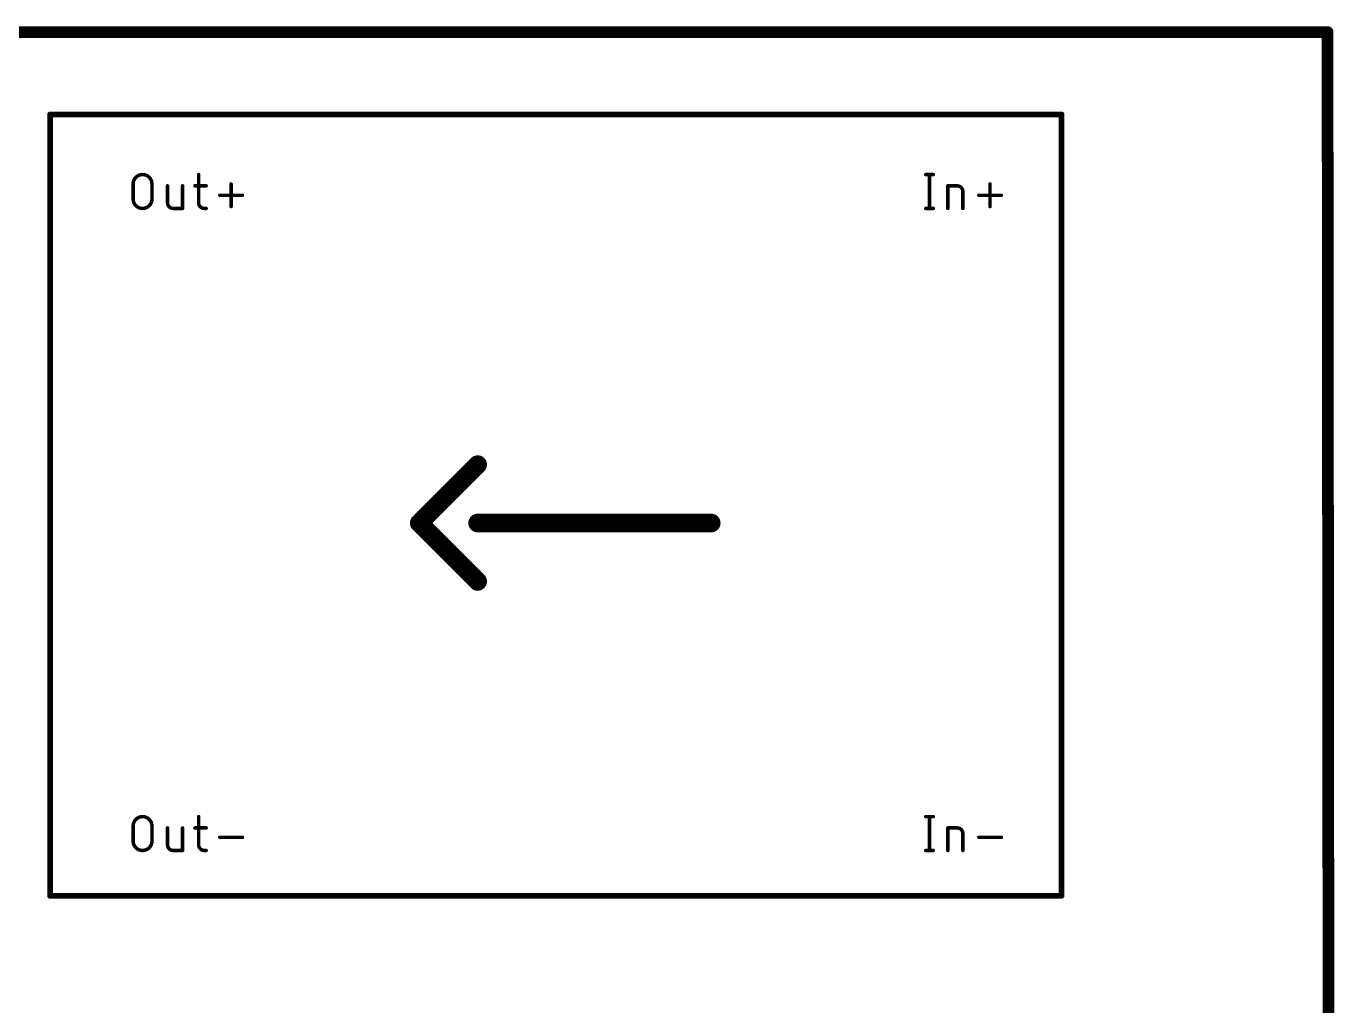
# Model space of a CAD drawing. Extents: x -0.2 to 45.5, y -0.1 to 78.5.
# Drawn here: x 17.01 to 45.52, y 57.19 to 78.5 of the extents above; entities that cross this region are included whole.
import ezdxf

# ---------------------------------------------------------------- set-up
doc = ezdxf.new("R2010")
doc.units = 0
doc.layers.add('20', color=31, linetype='CONTINUOUS')
doc.layers.add('21', color=253, linetype='CONTINUOUS')

msp = doc.modelspace()

# ---------------------------------------------------------------- linework, layer by layer
at = {"layer": '20', "const_width": 0.254}
for points in [[(45.316, 78.374), (-0.074, 78.374)], [(45.39, 0), (45.316, 78.374)]]:
    msp.add_lwpolyline(points, dxfattribs=at)
at = {"layer": '20', "const_width": 0.127}
for points in [[(45.3795, 78.3741, 1), (45.2525, 78.3739)], [(45.316, 78.3105, 1), (45.316, 78.4375)]]:
    msp.add_lwpolyline(points, format="xyb", dxfattribs=at)
at = {"layer": '21'}
for points, const_width in [([(39.528, 76.581), (17.528, 76.581)], 0.127), ([(17.528, 76.581), (17.528, 59.581)], 0.127), ([(39.528, 76.581), (39.528, 59.581)], 0.127), ([(20.7587, 75.2729), (20.7587, 74.6591)], 0.0762), ([(36.5758, 75.2729), (36.7395, 75.2729)], 0.0762), ([(36.6576, 75.2729), (36.6576, 74.5363)], 0.0762), ([(19.3334, 74.7409), (19.3334, 75.0683)], 0.0762), ([(19.7427, 75.0683), (19.7427, 74.7409)], 0.0762), ([(20.0815, 75.0274), (20.0815, 74.6591)], 0.0762), ([(20.4089, 74.5363), (20.4089, 75.0274)], 0.0762), ([(20.6768, 75.0274), (20.9224, 75.0274)], 0.0762), ([(21.4644, 74.5772), (21.4644, 75.0683)], 0.0762), ([(37.0548, 74.5363), (37.0548, 75.0274)], 0.0762), ([(37.0548, 75.0274), (37.2594, 75.0274)], 0.0762), ([(37.9744, 74.5772), (37.9744, 75.0683)], 0.0762), ([(21.2188, 74.8228), (21.7099, 74.8228)], 0.0762), ([(37.3822, 74.9046), (37.3822, 74.5363)], 0.0762), ([(37.7288, 74.8228), (38.2199, 74.8228)], 0.0762), ([(20.2043, 74.5363), (20.4089, 74.5363)], 0.0762), ([(20.8814, 74.5363), (20.9224, 74.5363)], 0.0762), ([(36.5758, 74.5363), (36.7395, 74.5363)], 0.0762), ([(25.558, 67.691), (26.828, 68.961)], 0.4064), ([(26.828, 66.421), (25.558, 67.691)], 0.4064), ([(31.908, 67.691), (26.828, 67.691)], 0.4064), ([(20.7587, 61.3029), (20.7587, 60.6891)], 0.0762), ([(36.5758, 61.3029), (36.7395, 61.3029)], 0.0762), ([(36.6576, 61.3029), (36.6576, 60.5663)], 0.0762), ([(19.3334, 60.7709), (19.3334, 61.0983)], 0.0762), ([(19.7427, 61.0983), (19.7427, 60.7709)], 0.0762), ([(20.0815, 61.0574), (20.0815, 60.6891)], 0.0762), ([(20.4089, 60.5663), (20.4089, 61.0574)], 0.0762), ([(20.6768, 61.0574), (20.9224, 61.0574)], 0.0762), ([(37.0548, 60.5663), (37.0548, 61.0574)], 0.0762), ([(37.0548, 61.0574), (37.2594, 61.0574)], 0.0762), ([(21.2188, 60.8528), (21.7099, 60.8528)], 0.0762), ([(37.3822, 60.9346), (37.3822, 60.5663)], 0.0762), ([(37.7288, 60.8528), (38.2199, 60.8528)], 0.0762), ([(20.2043, 60.5663), (20.4089, 60.5663)], 0.0762), ([(20.8814, 60.5663), (20.9224, 60.5663)], 0.0762), ([(36.5758, 60.5663), (36.7395, 60.5663)], 0.0762), ([(39.528, 59.581), (17.528, 59.581)], 0.127)]:
    msp.add_lwpolyline(points, dxfattribs=dict(at, const_width=const_width))
for points, const_width in [([(17.528, 76.6128, 1), (17.528, 76.5493)], 0.0635), ([(17.5598, 76.581, 1), (17.4963, 76.581)], 0.0635), ([(39.5598, 76.581, 1), (39.4962, 76.581)], 0.0635), ([(39.528, 76.5493, 1), (39.528, 76.6128)], 0.0635), ([(19.7426, 75.0683, 1), (19.3334, 75.0683)], 0.0762), ([(20.7777, 75.2729, 1), (20.7396, 75.2729)], 0.0381), ([(36.5758, 75.2919, 1), (36.5758, 75.2539)], 0.0381), ([(36.6767, 75.2729, 1), (36.6386, 75.2729)], 0.0381), ([(36.7395, 75.2539, 1), (36.7395, 75.2919)], 0.0381), ([(19.3525, 75.0683, 1), (19.3144, 75.0683)], 0.0381), ([(19.3144, 75.0683, 1), (19.3525, 75.0683)], 0.0381), ([(19.7617, 75.0683, 1), (19.7236, 75.0683)], 0.0381), ([(19.7236, 75.0683, 1), (19.7617, 75.0683)], 0.0381), ([(20.1005, 75.0274, 1), (20.0624, 75.0274)], 0.0381), ([(20.4279, 75.0274, 1), (20.3898, 75.0274)], 0.0381), ([(20.6768, 75.0464, 1), (20.6768, 75.0083)], 0.0381), ([(20.9224, 75.0083, 1), (20.9224, 75.0464)], 0.0381), ([(21.4834, 75.0683, 1), (21.4453, 75.0683)], 0.0381), ([(37.0738, 75.0274, 1), (37.0357, 75.0274)], 0.0381), ([(37.0548, 75.0464, 1), (37.0548, 75.0083)], 0.0381), ([(37.3822, 74.9046, 0.4142), (37.2594, 75.0274)], 0.0762), ([(37.2594, 75.0464, 1), (37.2594, 75.0083)], 0.0381), ([(37.2594, 75.0083, 1), (37.2594, 75.0464)], 0.0381), ([(37.9934, 75.0683, 1), (37.9553, 75.0683)], 0.0381), ([(19.3334, 74.7409, 1), (19.7427, 74.7409)], 0.0762), ([(19.3525, 74.7409, 1), (19.3144, 74.7409)], 0.0381), ([(19.3144, 74.7409, 1), (19.3525, 74.7409)], 0.0381), ([(19.7617, 74.7409, 1), (19.7236, 74.7409)], 0.0381), ([(19.7236, 74.7409, 1), (19.7617, 74.7409)], 0.0381), ([(20.0815, 74.6591, 0.4142), (20.2043, 74.5363)], 0.0762), ([(20.1005, 74.6591, 1), (20.0624, 74.6591)], 0.0381), ([(20.7777, 74.6591, 1), (20.7396, 74.6591)], 0.0381), ([(20.7587, 74.6591, 0.4142), (20.8814, 74.5363)], 0.0762), ([(21.2188, 74.8418, 1), (21.2188, 74.8037)], 0.0381), ([(21.7099, 74.8037, 1), (21.7099, 74.8418)], 0.0381), ([(37.4012, 74.9046, 1), (37.3631, 74.9046)], 0.0381), ([(37.3631, 74.9046, 1), (37.4012, 74.9046)], 0.0381), ([(37.7288, 74.8418, 1), (37.7288, 74.8037)], 0.0381), ([(38.2199, 74.8037, 1), (38.2199, 74.8418)], 0.0381), ([(20.0624, 74.6591, 1), (20.1005, 74.6591)], 0.0381), ([(20.2043, 74.5553, 1), (20.2043, 74.5173)], 0.0381), ([(20.2043, 74.5173, 1), (20.2043, 74.5553)], 0.0381), ([(20.3898, 74.5363, 1), (20.4279, 74.5363)], 0.0381), ([(20.4089, 74.5173, 1), (20.4089, 74.5553)], 0.0381), ([(20.7396, 74.6591, 1), (20.7777, 74.6591)], 0.0381), ([(20.8814, 74.5553, 1), (20.8814, 74.5173)], 0.0381), ([(20.8814, 74.5173, 1), (20.8814, 74.5553)], 0.0381), ([(20.9224, 74.5173, 1), (20.9224, 74.5553)], 0.0381), ([(21.4453, 74.5772, 1), (21.4834, 74.5772)], 0.0381), ([(36.5758, 74.5553, 1), (36.5758, 74.5173)], 0.0381), ([(36.6386, 74.5363, 1), (36.6767, 74.5363)], 0.0381), ([(36.7395, 74.5173, 1), (36.7395, 74.5553)], 0.0381), ([(37.0357, 74.5363, 1), (37.0738, 74.5363)], 0.0381), ([(37.3631, 74.5363, 1), (37.4012, 74.5363)], 0.0381), ([(37.9553, 74.5772, 1), (37.9934, 74.5772)], 0.0381), ([(26.8998, 68.8892, 1), (26.7562, 69.0328)], 0.2032), ([(25.6298, 67.7628, 1), (25.4862, 67.6192)], 0.2032), ([(25.4862, 67.7628, 1), (25.6298, 67.6192)], 0.2032), ([(26.828, 67.7926, 1), (26.828, 67.5894)], 0.2032), ([(31.908, 67.5894, 1), (31.908, 67.7926)], 0.2032), ([(26.7562, 66.3492, 1), (26.8998, 66.4928)], 0.2032), ([(19.7426, 61.0983, 1), (19.3334, 61.0983)], 0.0762), ([(20.7777, 61.3029, 1), (20.7396, 61.3029)], 0.0381), ([(36.5758, 61.322, 1), (36.5758, 61.2839)], 0.0381), ([(36.6767, 61.3029, 1), (36.6386, 61.3029)], 0.0381), ([(36.7395, 61.2839, 1), (36.7395, 61.322)], 0.0381), ([(19.3525, 61.0983, 1), (19.3144, 61.0983)], 0.0381), ([(19.3144, 61.0983, 1), (19.3525, 61.0983)], 0.0381), ([(19.7617, 61.0983, 1), (19.7236, 61.0983)], 0.0381), ([(19.7236, 61.0983, 1), (19.7617, 61.0983)], 0.0381), ([(20.1005, 61.0574, 1), (20.0624, 61.0574)], 0.0381), ([(20.4279, 61.0574, 1), (20.3898, 61.0574)], 0.0381), ([(20.6768, 61.0764, 1), (20.6768, 61.0383)], 0.0381), ([(20.9224, 61.0383, 1), (20.9224, 61.0764)], 0.0381), ([(37.0738, 61.0574, 1), (37.0357, 61.0574)], 0.0381), ([(37.0548, 61.0764, 1), (37.0548, 61.0383)], 0.0381), ([(37.3822, 60.9346, 0.4142), (37.2594, 61.0574)], 0.0762), ([(37.2594, 61.0764, 1), (37.2594, 61.0383)], 0.0381), ([(37.2594, 61.0383, 1), (37.2594, 61.0764)], 0.0381), ([(19.3334, 60.7709, 1), (19.7427, 60.7709)], 0.0762), ([(19.3525, 60.7709, 1), (19.3144, 60.7709)], 0.0381), ([(19.3144, 60.7709, 1), (19.3525, 60.7709)], 0.0381), ([(19.7617, 60.7709, 1), (19.7236, 60.7709)], 0.0381), ([(19.7236, 60.7709, 1), (19.7617, 60.7709)], 0.0381), ([(20.0815, 60.6891, 0.4142), (20.2043, 60.5663)], 0.0762), ([(20.1005, 60.6891, 1), (20.0624, 60.6891)], 0.0381), ([(20.7777, 60.6891, 1), (20.7396, 60.6891)], 0.0381), ([(20.7587, 60.6891, 0.4142), (20.8814, 60.5663)], 0.0762), ([(21.2188, 60.8718, 1), (21.2188, 60.8337)], 0.0381), ([(21.7099, 60.8337, 1), (21.7099, 60.8718)], 0.0381), ([(37.4012, 60.9346, 1), (37.3631, 60.9346)], 0.0381), ([(37.3631, 60.9346, 1), (37.4012, 60.9346)], 0.0381), ([(37.7288, 60.8718, 1), (37.7288, 60.8337)], 0.0381), ([(38.2199, 60.8337, 1), (38.2199, 60.8718)], 0.0381), ([(20.0624, 60.6891, 1), (20.1005, 60.6891)], 0.0381), ([(20.2043, 60.5854, 1), (20.2043, 60.5473)], 0.0381), ([(20.2043, 60.5473, 1), (20.2043, 60.5854)], 0.0381), ([(20.3898, 60.5663, 1), (20.4279, 60.5663)], 0.0381), ([(20.4089, 60.5473, 1), (20.4089, 60.5854)], 0.0381), ([(20.7396, 60.6891, 1), (20.7777, 60.6891)], 0.0381), ([(20.8814, 60.5854, 1), (20.8814, 60.5473)], 0.0381), ([(20.8814, 60.5473, 1), (20.8814, 60.5854)], 0.0381), ([(20.9224, 60.5473, 1), (20.9224, 60.5854)], 0.0381), ([(36.5758, 60.5854, 1), (36.5758, 60.5473)], 0.0381), ([(36.6386, 60.5663, 1), (36.6767, 60.5663)], 0.0381), ([(36.7395, 60.5473, 1), (36.7395, 60.5854)], 0.0381), ([(37.0357, 60.5663, 1), (37.0738, 60.5663)], 0.0381), ([(37.3631, 60.5663, 1), (37.4012, 60.5663)], 0.0381), ([(17.528, 59.6128, 1), (17.528, 59.5493)], 0.0635), ([(17.4963, 59.581, 1), (17.5598, 59.581)], 0.0635), ([(39.4962, 59.581, 1), (39.5598, 59.581)], 0.0635), ([(39.528, 59.5493, 1), (39.528, 59.6128)], 0.0635)]:
    msp.add_lwpolyline(points, format="xyb", dxfattribs=dict(at, const_width=const_width))

doc.saveas('drawing.dxf')
